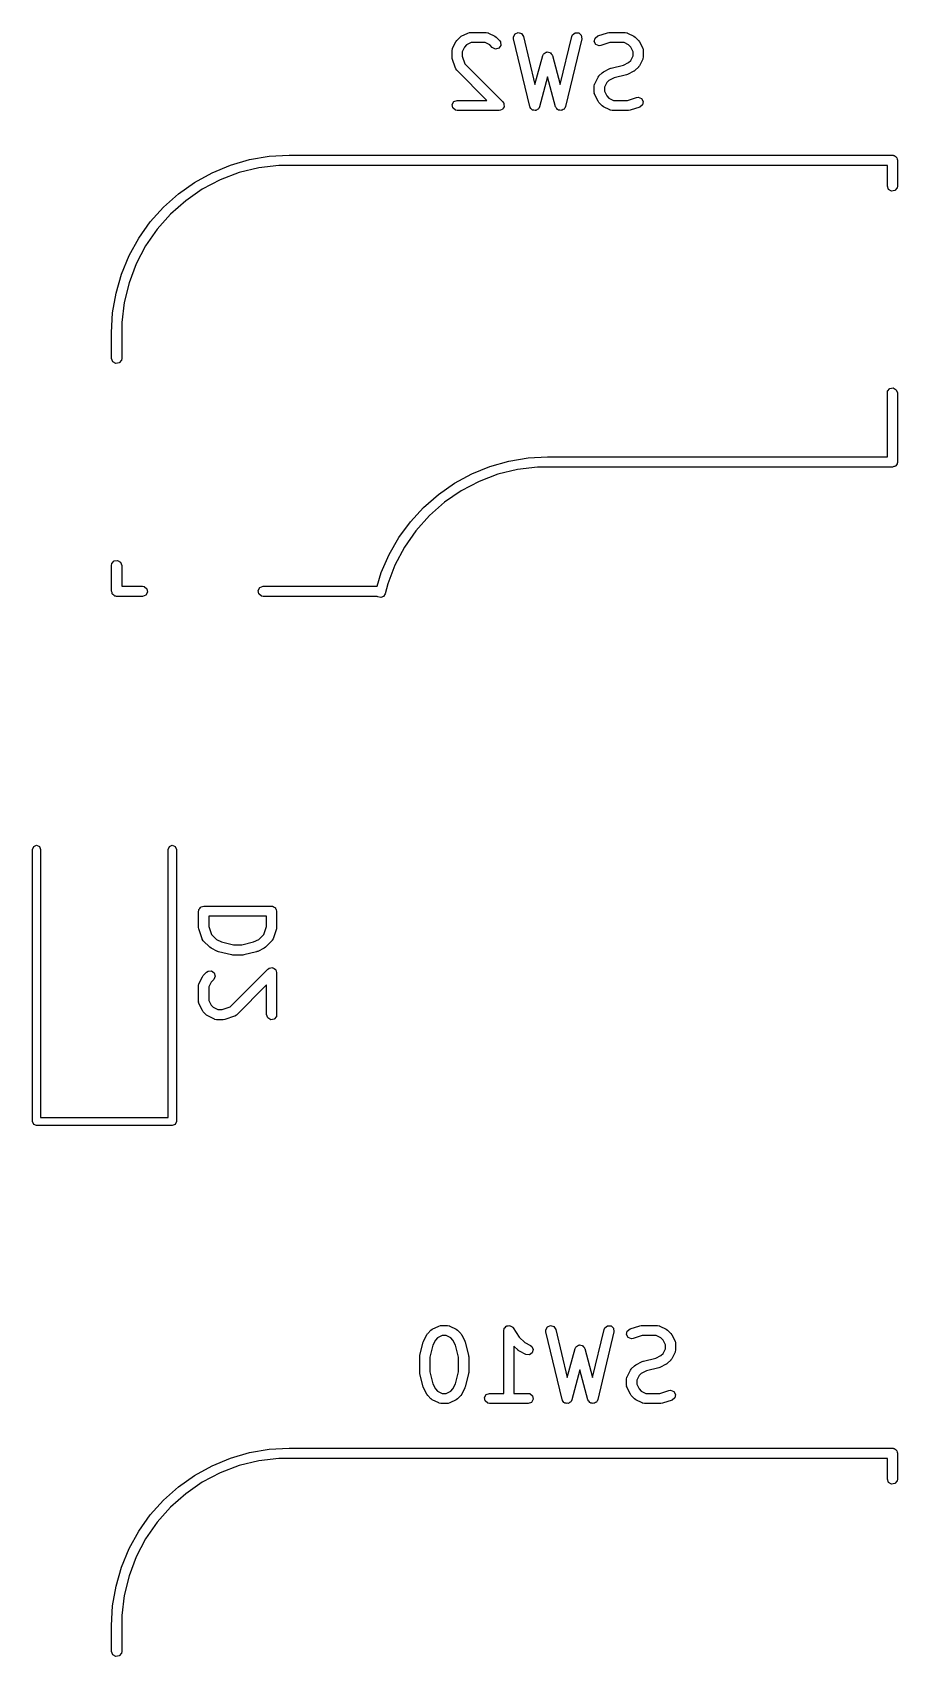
# Model space of a CAD drawing. Extents: x 32 to 254, y -135 to -26.
# Drawn here: x 60.27 to 73.02, y -49.58 to -25.66 of the extents above; entities that cross this region are included whole.
import ezdxf

# ---------------------------------------------------------------- set-up
doc = ezdxf.new("R2010")
doc.units = 0
doc.layers.add('BLACK', color=7, linetype='CONTINUOUS')

msp = doc.modelspace()

# ---------------------------------------------------------------- linework, layer by layer
at = {"layer": 'BLACK', "linetype": 'CONTINUOUS'}
for p, q in [((66.4621, -25.8896), (66.5097, -25.7943)), ((66.5097, -25.7943), (66.5231, -25.7763)), ((66.5231, -25.7763), (66.5238, -25.7748)), ((66.5238, -25.7748), (66.5714, -25.7272)), ((66.5714, -25.7272), (66.5897, -25.7143)), ((66.5897, -25.7143), (66.5909, -25.7132)), ((66.5909, -25.7132), (66.6861, -25.6655)), ((66.7373, -25.8076), (66.6688, -25.8419)), ((66.6861, -25.6655), (66.7111, -25.6581)), ((66.7111, -25.6581), (66.7154, -25.6592)), ((66.7154, -25.6592), (66.7196, -25.6576)), ((66.7196, -25.6576), (66.9577, -25.6576)), ((66.94, -25.8076), (66.7373, -25.8076)), ((67.0085, -25.8419), (66.94, -25.8076)), ((66.9577, -25.6576), (66.9834, -25.6621)), ((66.9834, -25.6621), (66.9868, -25.665)), ((66.9868, -25.665), (66.9913, -25.6655)), ((66.9913, -25.6655), (67.0865, -25.7132)), ((67.0865, -25.7132), (67.1045, -25.7265)), ((67.1045, -25.7265), (67.106, -25.7272)), ((67.106, -25.7272), (67.1536, -25.7748)), ((67.1536, -25.7748), (67.1686, -25.7962)), ((67.1686, -25.7962), (67.173, -25.8473)), ((67.3594, -25.724), (67.3824, -25.6781)), ((67.361, -25.75), (67.3594, -25.724)), ((67.5991, -26.75), (67.361, -25.75)), ((67.3824, -25.6781), (67.4295, -25.6578)), ((67.4295, -25.6578), (67.4787, -25.6724)), ((67.4787, -25.6724), (67.5069, -25.7152)), ((67.5069, -25.7152), (67.6761, -26.4261)), ((68.0489, -26.4261), (68.2181, -25.7152)), ((68.364, -25.75), (68.1259, -26.75)), ((68.2181, -25.7152), (68.2285, -25.6913)), ((68.2285, -25.6913), (68.2696, -25.6607)), ((68.2696, -25.6607), (68.3208, -25.6638)), ((68.3208, -25.6638), (68.3581, -25.699)), ((68.3581, -25.699), (68.364, -25.75)), ((68.5502, -25.7912), (68.5605, -25.741)), ((68.5746, -25.8364), (68.5502, -25.7912)), ((68.5605, -25.741), (68.6007, -25.7091)), ((68.6224, -25.8552), (68.5746, -25.8364)), ((68.6007, -25.7091), (68.7435, -25.6615)), ((68.7794, -25.8076), (68.6481, -25.8514)), ((68.7435, -25.6615), (68.7657, -25.6582)), ((68.7657, -25.6582), (68.7673, -25.6576)), ((68.7673, -25.6576), (69.0054, -25.6576)), ((68.9877, -25.8076), (68.7794, -25.8076)), ((69.0562, -25.8419), (68.9877, -25.8076)), ((69.0054, -25.6576), (69.031, -25.6621)), ((69.031, -25.6621), (69.0344, -25.665)), ((69.0344, -25.665), (69.0389, -25.6655)), ((69.0389, -25.6655), (69.1341, -25.7132)), ((69.1341, -25.7132), (69.1521, -25.7265)), ((69.1521, -25.7265), (69.1536, -25.7272)), ((69.1536, -25.7272), (69.2012, -25.7748)), ((69.2012, -25.7748), (69.2141, -25.7932)), ((69.2141, -25.7932), (69.2153, -25.7943)), ((69.2153, -25.7943), (69.2629, -25.8896)), ((66.4542, -25.9231), (66.4587, -25.8974)), ((66.4542, -26.0183), (66.4542, -25.9231)), ((66.4547, -26.0199), (66.4542, -26.0183)), ((66.458, -26.042), (66.4547, -26.0199)), ((66.5056, -26.1849), (66.458, -26.042)), ((66.4587, -25.8974), (66.4616, -25.894)), ((66.4616, -25.894), (66.4621, -25.8896)), ((66.6384, -25.8723), (66.6042, -25.9408)), ((66.6042, -25.9408), (66.6042, -26.0062)), ((66.6042, -26.0062), (66.6423, -26.1207)), ((66.6688, -25.8419), (66.6384, -25.8723)), ((67.0476, -25.8809), (67.0085, -25.8419)), ((67.0941, -25.9026), (67.0476, -25.8809)), ((67.1436, -25.8893), (67.0941, -25.9026)), ((67.173, -25.8473), (67.1436, -25.8893)), ((67.6761, -26.4261), (67.79, -25.999)), ((67.79, -25.999), (67.801, -25.9754)), ((67.801, -25.9754), (67.8066, -25.9714)), ((67.8066, -25.9714), (67.8095, -25.9652)), ((67.8095, -25.9652), (67.8271, -25.9571)), ((67.8271, -25.9571), (67.843, -25.9459)), ((67.843, -25.9459), (67.8498, -25.9465)), ((67.8498, -25.9465), (67.8561, -25.9436)), ((67.8561, -25.9436), (67.8748, -25.9487)), ((67.8748, -25.9487), (67.8941, -25.9503)), ((67.8941, -25.9503), (67.899, -25.9552)), ((67.899, -25.9552), (67.9056, -25.9569)), ((67.9056, -25.9569), (67.9167, -25.9728)), ((67.9167, -25.9728), (67.9304, -25.9866)), ((67.9304, -25.9866), (67.931, -25.9934)), ((67.931, -25.9934), (67.935, -25.999)), ((67.935, -25.999), (68.0489, -26.4261)), ((68.6481, -25.8514), (68.6224, -25.8552)), ((69.0866, -25.8723), (69.0562, -25.8419)), ((69.0562, -26.0996), (69.0866, -26.0691)), ((69.1208, -25.9408), (69.0866, -25.8723)), ((69.0866, -26.0691), (69.1208, -26.0006)), ((69.1208, -26.0006), (69.1208, -25.9408)), ((69.2629, -26.0519), (69.2153, -26.1471)), ((69.2629, -25.8896), (69.2703, -25.9145)), ((69.2634, -26.0474), (69.2629, -26.0519)), ((69.2663, -26.044), (69.2634, -26.0474)), ((69.2708, -26.0183), (69.2663, -26.044)), ((69.2703, -25.9145), (69.2693, -25.9189)), ((69.2693, -25.9189), (69.2708, -25.9231)), ((69.2708, -25.9231), (69.2708, -26.0183)), ((66.5084, -26.1884), (66.5056, -26.1849)), ((66.5088, -26.1929), (66.5084, -26.1884)), ((66.5238, -26.2142), (66.5088, -26.1929)), ((66.9671, -26.6576), (66.5238, -26.2142)), ((66.6423, -26.1207), (67.2012, -26.6796)), ((67.8625, -26.3094), (67.7445, -26.7519)), ((67.9805, -26.7519), (67.8625, -26.3094)), ((68.5573, -26.4134), (68.6049, -26.3181)), ((68.6049, -26.3181), (68.6183, -26.3001)), ((68.6183, -26.3001), (68.619, -26.2986)), ((68.619, -26.2986), (68.6666, -26.251)), ((68.6666, -26.251), (68.685, -26.2382)), ((68.685, -26.2382), (68.6861, -26.237)), ((68.6861, -26.237), (68.7813, -26.1893)), ((68.7813, -26.1893), (68.7937, -26.1857)), ((68.7937, -26.1857), (68.7967, -26.1837)), ((68.7967, -26.1837), (68.9792, -26.138)), ((69.0235, -26.2816), (68.8411, -26.3272)), ((68.9792, -26.138), (69.0562, -26.0996)), ((69.0265, -26.2796), (69.0235, -26.2816)), ((69.0389, -26.2759), (69.0265, -26.2796)), ((69.1341, -26.2283), (69.0389, -26.2759)), ((69.1353, -26.2271), (69.1341, -26.2283)), ((69.1536, -26.2142), (69.1353, -26.2271)), ((69.2012, -26.1666), (69.1536, -26.2142)), ((69.2019, -26.1651), (69.2012, -26.1666)), ((69.2153, -26.1471), (69.2019, -26.1651)), ((68.5494, -26.4469), (68.5539, -26.4213)), ((68.5494, -26.5421), (68.5494, -26.4469)), ((68.5509, -26.5464), (68.5494, -26.5421)), ((68.5499, -26.5507), (68.5509, -26.5464)), ((68.5573, -26.5757), (68.5499, -26.5507)), ((68.5539, -26.4213), (68.5568, -26.4178)), ((68.5568, -26.4178), (68.5573, -26.4134)), ((68.7337, -26.3961), (68.6994, -26.4646)), ((68.6994, -26.4646), (68.6994, -26.5244)), ((68.6994, -26.5244), (68.7337, -26.593)), ((68.7641, -26.3657), (68.7337, -26.3961)), ((68.8411, -26.3272), (68.7641, -26.3657)), ((66.4553, -26.7196), (66.481, -26.6752)), ((66.4642, -26.7701), (66.4553, -26.7196)), ((66.5035, -26.8031), (66.4642, -26.7701)), ((66.481, -26.6752), (66.5292, -26.6576)), ((66.5292, -26.6576), (66.9671, -26.6576)), ((67.1912, -26.7941), (67.1694, -26.7999)), ((67.1932, -26.7912), (67.1912, -26.7941)), ((67.1964, -26.7901), (67.1932, -26.7912)), ((67.2077, -26.7705), (67.1964, -26.7901)), ((67.2012, -26.6796), (67.2106, -26.693)), ((67.2207, -26.752), (67.2077, -26.7705)), ((67.2106, -26.693), (67.2132, -26.6951)), ((67.2132, -26.6951), (67.2135, -26.6971)), ((67.2135, -26.6971), (67.2162, -26.7009)), ((67.2162, -26.7009), (67.2182, -26.7234)), ((67.2182, -26.7234), (67.2221, -26.7456)), ((67.2221, -26.7456), (67.2204, -26.7486)), ((67.2204, -26.7486), (67.2207, -26.752)), ((67.6034, -26.7566), (67.5991, -26.75)), ((67.6041, -26.7644), (67.6034, -26.7566)), ((67.6171, -26.7774), (67.6041, -26.7644)), ((67.6273, -26.7928), (67.6171, -26.7774)), ((67.6348, -26.7951), (67.6273, -26.7928)), ((67.6404, -26.8006), (67.6348, -26.7951)), ((67.7066, -26.7944), (67.6915, -26.805)), ((67.7235, -26.7871), (67.7066, -26.7944)), ((67.7271, -26.7801), (67.7235, -26.7871)), ((67.7335, -26.7756), (67.7271, -26.7801)), ((67.7445, -26.7519), (67.7335, -26.7756)), ((67.985, -26.7584), (67.9805, -26.7519)), ((67.9859, -26.7662), (67.985, -26.7584)), ((67.9993, -26.7789), (67.9859, -26.7662)), ((68.0099, -26.794), (67.9993, -26.7789)), ((68.0175, -26.796), (68.0099, -26.794)), ((68.0232, -26.8015), (68.0175, -26.796)), ((68.0892, -26.7935), (68.0744, -26.8045)), ((68.1059, -26.7857), (68.0892, -26.7935)), ((68.1093, -26.7786), (68.1059, -26.7857)), ((68.1156, -26.7739), (68.1093, -26.7786)), ((68.1259, -26.75), (68.1156, -26.7739)), ((68.6049, -26.6709), (68.5573, -26.5757)), ((68.6061, -26.672), (68.6049, -26.6709)), ((68.619, -26.6904), (68.6061, -26.672)), ((68.6666, -26.738), (68.619, -26.6904)), ((68.6681, -26.7387), (68.6666, -26.738)), ((68.6861, -26.7521), (68.6681, -26.7387)), ((68.7813, -26.7997), (68.6861, -26.7521)), ((68.7337, -26.593), (68.7641, -26.6234)), ((68.7641, -26.6234), (68.8326, -26.6576)), ((68.8326, -26.6576), (69.0408, -26.6576)), ((69.0408, -26.6576), (69.1721, -26.6138)), ((69.2195, -26.7562), (69.0767, -26.8038)), ((69.1721, -26.6138), (69.1979, -26.61)), ((69.1979, -26.61), (69.2456, -26.6289)), ((69.2597, -26.7243), (69.2195, -26.7562)), ((69.2456, -26.6289), (69.27, -26.674)), ((69.27, -26.674), (69.2597, -26.7243)), ((66.5292, -26.8076), (66.5035, -26.8031)), ((67.1482, -26.8076), (66.5292, -26.8076)), ((67.1694, -26.7999), (67.1482, -26.8076)), ((67.6588, -26.8022), (67.6404, -26.8006)), ((67.6765, -26.8075), (67.6588, -26.8022)), ((67.6837, -26.8044), (67.6765, -26.8075)), ((67.6915, -26.805), (67.6837, -26.8044)), ((68.0416, -26.8025), (68.0232, -26.8015)), ((68.0594, -26.8073), (68.0416, -26.8025)), ((68.0666, -26.804), (68.0594, -26.8073)), ((68.0744, -26.8045), (68.0666, -26.804)), ((68.7858, -26.8002), (68.7813, -26.7997)), ((68.7892, -26.8031), (68.7858, -26.8002)), ((68.8149, -26.8076), (68.7892, -26.8031)), ((69.053, -26.8076), (68.8149, -26.8076)), ((69.0545, -26.8071), (69.053, -26.8076)), ((69.0767, -26.8038), (69.0545, -26.8071)), ((63.4706, -27.5306), (63.7597, -27.4814)), ((63.7597, -27.4814), (64.0525, -27.465)), ((64.0525, -27.465), (72.9425, -27.465)), ((72.9425, -27.465), (72.9522, -27.4667)), ((72.9522, -27.4667), (72.9555, -27.4661)), ((72.9555, -27.4661), (72.9584, -27.4678)), ((72.9584, -27.4678), (72.9682, -27.4695)), ((72.9682, -27.4695), (72.9831, -27.482)), ((72.9831, -27.482), (73, -27.4918)), ((73, -27.4918), (73.0023, -27.4981)), ((73.0023, -27.4981), (73.0075, -27.5025)), ((73.0075, -27.5025), (73.0108, -27.5217)), ((62.6612, -27.8658), (62.9179, -27.724)), ((62.9179, -27.724), (63.1888, -27.6117)), ((63.3178, -27.7223), (63.039, -27.8281)), ((63.1888, -27.6117), (63.4706, -27.5306)), ((63.6074, -27.6509), (63.3178, -27.7223)), ((63.9034, -27.615), (63.6074, -27.6509)), ((64.0525, -27.615), (63.9034, -27.615)), ((72.8675, -27.615), (64.0525, -27.615)), ((72.8675, -27.921), (72.8675, -27.615)), ((73.0108, -27.5217), (73.0175, -27.54)), ((73.0175, -27.54), (73.0175, -27.921)), ((62.4221, -28.0355), (62.6612, -27.8658)), ((62.7749, -27.9666), (62.5295, -28.136)), ((63.039, -27.8281), (62.7749, -27.9666)), ((72.885, -27.9692), (72.8675, -27.921)), ((72.9295, -27.9949), (72.885, -27.9692)), ((72.98, -27.986), (72.9295, -27.9949)), ((73.013, -27.9467), (72.98, -27.986)), ((73.0175, -27.921), (73.013, -27.9467)), ((62.008, -28.4496), (62.2034, -28.2309)), ((62.2034, -28.2309), (62.4221, -28.0355)), ((62.5295, -28.136), (62.3063, -28.3338)), ((61.8383, -28.6887), (62.008, -28.4496)), ((62.3063, -28.3338), (62.1085, -28.557)), ((61.6965, -28.9454), (61.8383, -28.6887)), ((62.1085, -28.557), (61.9391, -28.8024)), ((61.5842, -29.2163), (61.6965, -28.9454)), ((61.9391, -28.8024), (61.8006, -29.0665)), ((61.8006, -29.0665), (61.6948, -29.3453)), ((61.5031, -29.4981), (61.5842, -29.2163)), ((61.6948, -29.3453), (61.6234, -29.6349)), ((61.4539, -29.7872), (61.5031, -29.4981)), ((61.6234, -29.6349), (61.5875, -29.9309)), ((61.4375, -30.08), (61.4539, -29.7872)), ((61.4375, -30.461), (61.4375, -30.08)), ((61.5875, -29.9309), (61.5875, -30.08)), ((61.5875, -30.08), (61.5875, -30.461)), ((61.455, -30.5092), (61.4375, -30.461)), ((61.4995, -30.5349), (61.455, -30.5092)), ((61.55, -30.526), (61.4995, -30.5349)), ((61.583, -30.4867), (61.55, -30.526)), ((61.5875, -30.461), (61.583, -30.4867)), ((72.8675, -30.969), (72.872, -30.9433)), ((72.8675, -31.91), (72.8675, -30.969)), ((72.872, -30.9433), (72.905, -30.904)), ((72.905, -30.904), (72.9555, -30.8951)), ((72.9555, -30.8951), (73, -30.9208)), ((73, -30.9208), (73.0175, -30.969)), ((73.0175, -30.969), (73.0175, -31.985)), ((66.7441, -32.1612), (67.0115, -32.0523)), ((67.0115, -32.0523), (67.2894, -31.9736)), ((67.2894, -31.9736), (67.5742, -31.9259)), ((67.7138, -32.06), (67.4185, -32.0957)), ((67.5742, -31.9259), (67.8625, -31.91)), ((67.8625, -32.06), (67.7138, -32.06)), ((67.8625, -31.91), (67.8625, -31.91)), ((67.8625, -31.91), (72.8675, -31.91)), ((72.9425, -32.06), (67.8625, -32.06)), ((67.8625, -32.06), (67.8625, -32.06)), ((72.9608, -32.0533), (72.9425, -32.06)), ((72.98, -32.05), (72.9608, -32.0533)), ((72.9843, -32.0448), (72.98, -32.05)), ((72.9907, -32.0425), (72.9843, -32.0448)), ((73.0005, -32.0256), (72.9907, -32.0425)), ((73.013, -32.0107), (73.0005, -32.0256)), ((73.0147, -32.0009), (73.013, -32.0107)), ((73.0164, -31.998), (73.0147, -32.0009)), ((73.0175, -31.985), (73.0158, -31.9947)), ((73.0158, -31.9947), (73.0164, -31.998)), ((66.2532, -32.4638), (66.4903, -32.299)), ((66.4903, -32.299), (66.7441, -32.1612)), ((66.8514, -32.272), (66.5878, -32.4099)), ((67.1296, -32.1668), (66.8514, -32.272)), ((67.4185, -32.0957), (67.1296, -32.1668)), ((66.0357, -32.6539), (66.2532, -32.4638)), ((66.5878, -32.4099), (66.3427, -32.5785)), ((65.8406, -32.8667), (66.0357, -32.6539)), ((66.1197, -32.7754), (65.922, -32.9976)), ((66.3427, -32.5785), (66.1197, -32.7754)), ((65.6701, -33.0997), (65.8406, -32.8667)), ((65.922, -32.9976), (65.7524, -33.242)), ((65.5263, -33.3502), (65.6701, -33.0997)), ((65.7524, -33.242), (65.6135, -33.505)), ((61.4375, -33.509), (61.442, -33.4833)), ((61.442, -33.4833), (61.475, -33.444)), ((61.475, -33.444), (61.5255, -33.4351)), ((61.5255, -33.4351), (61.57, -33.4608)), ((61.57, -33.4608), (61.5875, -33.509)), ((65.411, -33.6149), (65.5263, -33.3502)), ((61.4375, -33.89), (61.4375, -33.509)), ((61.5875, -33.509), (61.5875, -33.815)), ((65.349, -33.815), (65.411, -33.6149)), ((65.6135, -33.505), (65.5072, -33.7829)), ((61.4442, -33.9083), (61.4375, -33.89)), ((61.4475, -33.9275), (61.4442, -33.9083)), ((61.4527, -33.9318), (61.4475, -33.9275)), ((61.455, -33.9382), (61.4527, -33.9318)), ((61.4719, -33.948), (61.455, -33.9382)), ((61.4868, -33.9605), (61.4719, -33.948)), ((61.4966, -33.9622), (61.4868, -33.9605)), ((61.4995, -33.9639), (61.4966, -33.9622)), ((61.5028, -33.9633), (61.4995, -33.9639)), ((61.5125, -33.965), (61.5028, -33.9633)), ((61.8935, -33.965), (61.5125, -33.965)), ((61.5875, -33.815), (61.8935, -33.815)), ((61.8935, -33.815), (61.9192, -33.8195)), ((61.9417, -33.9475), (61.8935, -33.965)), ((61.9192, -33.8195), (61.9585, -33.8525)), ((61.9674, -33.903), (61.9417, -33.9475)), ((61.9585, -33.8525), (61.9674, -33.903)), ((63.5976, -33.877), (63.6233, -33.8325)), ((63.6065, -33.9275), (63.5976, -33.877)), ((63.6458, -33.9605), (63.6065, -33.9275)), ((63.6233, -33.8325), (63.6715, -33.815)), ((63.6715, -33.965), (63.6458, -33.9605)), ((63.6715, -33.815), (65.349, -33.815)), ((65.3522, -33.965), (63.6715, -33.965)), ((65.3586, -33.9725), (65.3522, -33.965)), ((65.4035, -33.9838), (65.3586, -33.9725)), ((65.4465, -33.9664), (65.4035, -33.9838)), ((65.4711, -33.9271), (65.4465, -33.9664)), ((65.5072, -33.7829), (65.4711, -33.9271)), ((65.4711, -33.9271), (65.4711, -33.9271)), ((60.2725, -37.6925), (60.2901, -37.6501)), ((60.2725, -41.7025), (60.2725, -37.6925)), ((60.2901, -37.6501), (60.3325, -37.6325)), ((60.3325, -37.6325), (60.3749, -37.6501)), ((60.3749, -37.6501), (60.3925, -37.6925)), ((60.3925, -37.6925), (60.3925, -41.6425)), ((62.2725, -37.6925), (62.2901, -37.6501)), ((62.2725, -41.6425), (62.2725, -37.6925)), ((62.2901, -37.6501), (62.3325, -37.6325)), ((62.3325, -37.6325), (62.3749, -37.6501)), ((62.3749, -37.6501), (62.3925, -37.6925)), ((62.3925, -37.6925), (62.3925, -41.7025)), ((62.7201, -38.6044), (62.7218, -38.5947)), ((62.7201, -38.8425), (62.7201, -38.6044)), ((62.7213, -38.5914), (62.7229, -38.5885)), ((62.7218, -38.5947), (62.7213, -38.5914)), ((62.7229, -38.5885), (62.7246, -38.5788)), ((62.7246, -38.5788), (62.7372, -38.5638)), ((62.7372, -38.5638), (62.7469, -38.547)), ((62.7469, -38.547), (62.7533, -38.5446)), ((62.7533, -38.5446), (62.7576, -38.5395)), ((62.7576, -38.5395), (62.7768, -38.5361)), ((62.7768, -38.5361), (62.7951, -38.5294)), ((62.7951, -38.5294), (63.7951, -38.5294)), ((63.7201, -38.6794), (62.8701, -38.6794)), ((62.8701, -38.6794), (62.8701, -38.8303)), ((63.7201, -38.8303), (63.7201, -38.6794)), ((63.7951, -38.5294), (63.8049, -38.5311)), ((63.8049, -38.5311), (63.8081, -38.5305)), ((63.8081, -38.5305), (63.811, -38.5322)), ((63.811, -38.5322), (63.8208, -38.5339)), ((63.8208, -38.5339), (63.8357, -38.5465)), ((63.8357, -38.5465), (63.8526, -38.5562)), ((63.8526, -38.5562), (63.8549, -38.5626)), ((63.8549, -38.5626), (63.8601, -38.5669)), ((63.8601, -38.5669), (63.8635, -38.5861)), ((63.8635, -38.5861), (63.8701, -38.6044)), ((63.8701, -38.6044), (63.8701, -38.8425)), ((62.7207, -38.844), (62.7201, -38.8425)), ((62.724, -38.8662), (62.7207, -38.844)), ((62.7716, -39.0091), (62.724, -38.8662)), ((62.8701, -38.8303), (62.9083, -38.9448)), ((62.9083, -38.9448), (62.9824, -39.019)), ((63.6078, -39.019), (63.6819, -38.9448)), ((63.6819, -38.9448), (63.7201, -38.8303)), ((63.8663, -38.8662), (63.8187, -39.0091)), ((63.8701, -38.8425), (63.8662, -38.8646)), ((63.8662, -38.8646), (63.8663, -38.8662)), ((62.7744, -39.0126), (62.7716, -39.0091)), ((62.7748, -39.0171), (62.7744, -39.0126)), ((62.7897, -39.0384), (62.7748, -39.0171)), ((62.8849, -39.1336), (62.7897, -39.0384)), ((62.8864, -39.1343), (62.8849, -39.1336)), ((62.9044, -39.1477), (62.8864, -39.1343)), ((62.9997, -39.1953), (62.9044, -39.1477)), ((62.9824, -39.019), (63.0594, -39.0574)), ((63.0032, -39.1957), (62.9997, -39.1953)), ((63.015, -39.201), (63.0032, -39.1957)), ((63.2055, -39.2486), (63.015, -39.201)), ((63.0594, -39.0574), (63.2329, -39.1008)), ((63.2329, -39.1008), (63.3573, -39.1008)), ((63.3573, -39.1008), (63.5308, -39.0574)), ((63.5752, -39.201), (63.3847, -39.2486)), ((63.5308, -39.0574), (63.6078, -39.019)), ((63.5782, -39.199), (63.5752, -39.201)), ((63.5906, -39.1953), (63.5782, -39.199)), ((63.6858, -39.1477), (63.5906, -39.1953)), ((63.6869, -39.1465), (63.6858, -39.1477)), ((63.7053, -39.1336), (63.6869, -39.1465)), ((63.8005, -39.0384), (63.7053, -39.1336)), ((63.8024, -39.0343), (63.8005, -39.0384)), ((63.8062, -39.032), (63.8024, -39.0343)), ((63.8187, -39.0091), (63.8062, -39.032)), ((63.1832, -40.015), (63.7421, -39.4561)), ((63.2089, -39.2482), (63.2055, -39.2486)), ((63.2237, -39.2508), (63.2089, -39.2482)), ((63.3665, -39.2508), (63.2237, -39.2508)), ((63.3698, -39.2496), (63.3665, -39.2508)), ((63.3847, -39.2486), (63.3698, -39.2496)), ((63.7421, -39.4561), (63.7555, -39.4467)), ((63.7555, -39.4467), (63.7576, -39.4442)), ((63.7576, -39.4442), (63.7596, -39.4439)), ((63.7596, -39.4439), (63.7634, -39.4412)), ((63.7634, -39.4412), (63.7859, -39.4392)), ((63.7859, -39.4392), (63.8081, -39.4353)), ((63.8081, -39.4353), (63.8111, -39.437)), ((63.8111, -39.437), (63.8145, -39.4367)), ((63.8145, -39.4367), (63.833, -39.4497)), ((63.833, -39.4497), (63.8526, -39.461)), ((63.8526, -39.461), (63.8537, -39.4642)), ((63.8537, -39.4642), (63.8566, -39.4661)), ((63.8566, -39.4661), (63.8624, -39.488)), ((62.7201, -39.6996), (62.7246, -39.674)), ((62.7201, -39.9377), (62.7201, -39.6996)), ((62.7246, -39.674), (62.7275, -39.6706)), ((62.7275, -39.6706), (62.728, -39.6661)), ((62.728, -39.6661), (62.7757, -39.5709)), ((62.7757, -39.5709), (62.789, -39.5529)), ((62.789, -39.5529), (62.7897, -39.5514)), ((62.7897, -39.5514), (62.8373, -39.5038)), ((62.8373, -39.5038), (62.8587, -39.4888)), ((62.8587, -39.4888), (62.9098, -39.4843)), ((62.9044, -39.6488), (62.8701, -39.7173)), ((62.8701, -39.7173), (62.8701, -39.92)), ((62.9434, -39.6098), (62.9044, -39.6488)), ((62.9098, -39.4843), (62.9518, -39.5138)), ((62.9651, -39.5633), (62.9434, -39.6098)), ((62.9518, -39.5138), (62.9651, -39.5633)), ((63.7201, -39.6902), (63.2767, -40.1336)), ((63.7201, -40.1282), (63.7201, -39.6902)), ((63.8624, -39.488), (63.8701, -39.5092)), ((63.8701, -39.5092), (63.8701, -40.1282)), ((62.7217, -39.942), (62.7201, -39.9377)), ((62.7206, -39.9463), (62.7217, -39.942)), ((62.728, -39.9713), (62.7206, -39.9463)), ((62.8701, -39.92), (62.9044, -39.9885)), ((62.7757, -40.0665), (62.728, -39.9713)), ((62.7768, -40.0676), (62.7757, -40.0665)), ((62.7897, -40.086), (62.7768, -40.0676)), ((62.8373, -40.1336), (62.7897, -40.086)), ((62.8388, -40.1343), (62.8373, -40.1336)), ((62.8568, -40.1477), (62.8388, -40.1343)), ((62.9521, -40.1953), (62.8568, -40.1477)), ((62.9044, -39.9885), (62.9348, -40.019)), ((62.9348, -40.019), (63.0033, -40.0532)), ((62.9565, -40.1958), (62.9521, -40.1953)), ((62.9599, -40.1987), (62.9565, -40.1958)), ((63.0033, -40.0532), (63.0687, -40.0532)), ((63.0687, -40.0532), (63.1832, -40.015)), ((63.2474, -40.1517), (63.1045, -40.1994)), ((63.2509, -40.149), (63.2474, -40.1517)), ((63.2554, -40.1486), (63.2509, -40.149)), ((63.2767, -40.1336), (63.2554, -40.1486)), ((63.7377, -40.1764), (63.7201, -40.1282)), ((63.7821, -40.2021), (63.7377, -40.1764)), ((63.8326, -40.1932), (63.7821, -40.2021)), ((63.8656, -40.1539), (63.8326, -40.1932)), ((63.8701, -40.1282), (63.8656, -40.1539)), ((62.9856, -40.2032), (62.9599, -40.1987)), ((63.0808, -40.2032), (62.9856, -40.2032)), ((63.0824, -40.2027), (63.0808, -40.2032)), ((63.1045, -40.1994), (63.0824, -40.2027)), ((60.2901, -41.7449), (60.2725, -41.7025)), ((60.3325, -41.7625), (60.2901, -41.7449)), ((62.3325, -41.7625), (60.3325, -41.7625)), ((60.3925, -41.6425), (62.2725, -41.6425)), ((62.3749, -41.7449), (62.3325, -41.7625)), ((62.3925, -41.7025), (62.3749, -41.7449)), ((66.1623, -44.7632), (66.2575, -44.7155)), ((66.2575, -44.7155), (66.2825, -44.7081)), ((66.2825, -44.7081), (66.2869, -44.7092)), ((66.2869, -44.7092), (66.2911, -44.7076)), ((66.2911, -44.7076), (66.3863, -44.7076)), ((66.3863, -44.7076), (66.412, -44.7121)), ((66.412, -44.7121), (66.4154, -44.715)), ((66.4154, -44.715), (66.4198, -44.7155)), ((66.4198, -44.7155), (66.5151, -44.7632)), ((67.2238, -44.7494), (67.2396, -44.7343)), ((67.2396, -44.7343), (67.2536, -44.7177)), ((67.2536, -44.7177), (67.2578, -44.7169)), ((67.2578, -44.7169), (67.2609, -44.7139)), ((67.2609, -44.7139), (67.2827, -44.7125)), ((67.2827, -44.7125), (67.3041, -44.7088)), ((67.3041, -44.7088), (67.3078, -44.7109)), ((67.3078, -44.7109), (67.3121, -44.7106)), ((67.3121, -44.7106), (67.3297, -44.7235)), ((67.3297, -44.7235), (67.3485, -44.7344)), ((67.3485, -44.7344), (67.35, -44.7385)), ((67.35, -44.7385), (67.3535, -44.741)), ((67.3535, -44.741), (67.4446, -44.8777)), ((67.8356, -44.774), (67.8586, -44.7281)), ((67.8586, -44.7281), (67.9057, -44.7077)), ((67.9057, -44.7077), (67.9548, -44.7224)), ((67.9548, -44.7224), (67.9831, -44.7652)), ((68.6943, -44.7652), (68.7046, -44.7413)), ((68.7046, -44.7413), (68.7458, -44.7107)), ((68.7458, -44.7107), (68.797, -44.7138)), ((68.797, -44.7138), (68.8343, -44.749)), ((69.0769, -44.7591), (69.2197, -44.7115)), ((69.2197, -44.7115), (69.2419, -44.7082)), ((69.2419, -44.7082), (69.2435, -44.7076)), ((69.2435, -44.7076), (69.4815, -44.7076)), ((69.4815, -44.7076), (69.5072, -44.7121)), ((69.5072, -44.7121), (69.5106, -44.715)), ((69.5106, -44.715), (69.5151, -44.7155)), ((69.5151, -44.7155), (69.6103, -44.7632)), ((65.9802, -45.1454), (66.0278, -44.9549)), ((66.0278, -44.9549), (66.0331, -44.9431)), ((66.0331, -44.9431), (66.0335, -44.9396)), ((66.0335, -44.9396), (66.0811, -44.8443)), ((66.0811, -44.8443), (66.0945, -44.8263)), ((66.0945, -44.8263), (66.0952, -44.8248)), ((66.0952, -44.8248), (66.1428, -44.7772)), ((66.1428, -44.7772), (66.1612, -44.7643)), ((66.1612, -44.7643), (66.1623, -44.7632)), ((66.2099, -44.9223), (66.1714, -44.9993)), ((66.2403, -44.8919), (66.2099, -44.9223)), ((66.3088, -44.8576), (66.2403, -44.8919)), ((66.3686, -44.8576), (66.3088, -44.8576)), ((66.4371, -44.8919), (66.3686, -44.8576)), ((66.4675, -44.9223), (66.4371, -44.8919)), ((66.506, -44.9993), (66.4675, -44.9223)), ((66.5151, -44.7632), (66.5331, -44.7765)), ((66.5331, -44.7765), (66.5346, -44.7772)), ((66.5346, -44.7772), (66.5822, -44.8248)), ((66.5822, -44.8248), (66.5951, -44.8432)), ((66.5951, -44.8432), (66.5962, -44.8443)), ((66.5962, -44.8443), (66.6439, -44.9396)), ((66.6439, -44.9396), (66.6476, -44.952)), ((66.6476, -44.952), (66.6495, -44.9549)), ((66.6495, -44.9549), (66.6972, -45.1454)), ((67.2161, -44.7826), (67.2206, -44.757)), ((67.2161, -45.7076), (67.2161, -44.7826)), ((67.2206, -44.757), (67.2234, -44.7537)), ((67.2234, -44.7537), (67.2238, -44.7494)), ((67.4446, -44.8777), (67.526, -44.9591)), ((67.526, -44.9591), (67.6103, -45.0013)), ((67.8372, -44.8), (67.8356, -44.774)), ((68.0753, -45.8), (67.8372, -44.8)), ((67.9831, -44.7652), (68.1523, -45.4761)), ((68.525, -45.4761), (68.6943, -44.7652)), ((68.8402, -44.8), (68.6021, -45.8)), ((68.8343, -44.749), (68.8402, -44.8)), ((69.0264, -44.8412), (69.0367, -44.791)), ((69.0508, -44.8864), (69.0264, -44.8412)), ((69.0367, -44.791), (69.0769, -44.7591)), ((69.0985, -44.9052), (69.0508, -44.8864)), ((69.1243, -44.9014), (69.0985, -44.9052)), ((69.2556, -44.8576), (69.1243, -44.9014)), ((69.4638, -44.8576), (69.2556, -44.8576)), ((69.5324, -44.8919), (69.4638, -44.8576)), ((69.5628, -44.9223), (69.5324, -44.8919)), ((69.597, -44.9908), (69.5628, -44.9223)), ((69.6103, -44.7632), (69.6283, -44.7765)), ((69.6283, -44.7765), (69.6298, -44.7772)), ((69.6298, -44.7772), (69.6774, -44.8248)), ((69.6774, -44.8248), (69.6903, -44.8432)), ((69.6903, -44.8432), (69.6915, -44.8443)), ((69.6915, -44.8443), (69.7391, -44.9396)), ((69.7391, -44.9396), (69.7465, -44.9645)), ((69.7465, -44.9645), (69.7455, -44.9689)), ((69.7455, -44.9689), (69.747, -44.9731)), ((69.747, -44.9731), (69.747, -45.0683)), ((65.978, -45.1636), (65.9806, -45.1488)), ((65.978, -45.4017), (65.978, -45.1636)), ((65.9806, -45.1488), (65.9802, -45.1454)), ((66.1714, -44.9993), (66.128, -45.1728)), ((66.128, -45.1728), (66.128, -45.3924)), ((66.5494, -45.1728), (66.506, -44.9993)), ((66.5494, -45.3924), (66.5494, -45.1728)), ((66.6972, -45.1454), (66.6982, -45.1603)), ((66.6982, -45.1603), (66.6994, -45.1636)), ((66.6994, -45.1636), (66.6994, -45.4017)), ((67.4285, -45.0737), (67.3661, -45.0113)), ((67.3661, -45.0113), (67.3661, -45.7076)), ((67.43, -45.0744), (67.4285, -45.0737)), ((67.448, -45.0878), (67.43, -45.0744)), ((67.5432, -45.1354), (67.448, -45.0878)), ((67.5942, -45.1413), (67.5432, -45.1354)), ((67.637, -45.113), (67.5942, -45.1413)), ((67.6103, -45.0013), (67.6312, -45.0168)), ((67.6312, -45.0168), (67.6517, -45.0638)), ((67.6517, -45.0638), (67.637, -45.113)), ((68.1523, -45.4761), (68.2662, -45.049)), ((68.2662, -45.049), (68.2772, -45.0254)), ((68.2772, -45.0254), (68.2828, -45.0214)), ((68.2828, -45.0214), (68.2857, -45.0152)), ((68.2857, -45.0152), (68.3033, -45.0071)), ((68.3033, -45.0071), (68.3192, -44.9959)), ((68.3192, -44.9959), (68.326, -44.9965)), ((68.326, -44.9965), (68.3322, -44.9936)), ((68.3322, -44.9936), (68.351, -44.9987)), ((68.351, -44.9987), (68.3703, -45.0003)), ((68.3703, -45.0003), (68.3752, -45.0052)), ((68.3752, -45.0052), (68.3818, -45.0069)), ((68.3818, -45.0069), (68.3929, -45.0228)), ((68.3929, -45.0228), (68.4066, -45.0366)), ((68.4066, -45.0366), (68.4072, -45.0434)), ((68.4072, -45.0434), (68.4112, -45.049)), ((68.4112, -45.049), (68.525, -45.4761)), ((69.2729, -45.2337), (69.4554, -45.188)), ((69.4554, -45.188), (69.5324, -45.1496)), ((69.5324, -45.1496), (69.5628, -45.1191)), ((69.5628, -45.1191), (69.597, -45.0506)), ((69.597, -45.0506), (69.597, -44.9908)), ((69.6774, -45.2166), (69.6298, -45.2642)), ((69.6781, -45.2151), (69.6774, -45.2166)), ((69.6915, -45.1971), (69.6781, -45.2151)), ((69.7391, -45.1019), (69.6915, -45.1971)), ((69.7396, -45.0974), (69.7391, -45.1019)), ((69.7425, -45.094), (69.7396, -45.0974)), ((69.747, -45.0683), (69.7425, -45.094)), ((65.9792, -45.4049), (65.978, -45.4017)), ((65.9802, -45.4199), (65.9792, -45.4049)), ((66.0278, -45.6103), (65.9802, -45.4199)), ((66.128, -45.3924), (66.1714, -45.566)), ((66.506, -45.566), (66.5494, -45.3924)), ((66.6972, -45.4199), (66.6495, -45.6103)), ((66.6994, -45.4017), (66.6968, -45.4164)), ((66.6968, -45.4164), (66.6972, -45.4199)), ((68.3387, -45.3594), (68.2207, -45.8019)), ((68.4567, -45.8019), (68.3387, -45.3594)), ((69.0335, -45.4634), (69.0811, -45.3681)), ((69.0811, -45.3681), (69.0945, -45.3501)), ((69.0945, -45.3501), (69.0952, -45.3486)), ((69.0952, -45.3486), (69.1428, -45.301)), ((69.1428, -45.301), (69.1612, -45.2882)), ((69.1612, -45.2882), (69.1623, -45.287)), ((69.1623, -45.287), (69.2575, -45.2393)), ((69.2099, -45.4461), (69.1756, -45.5146)), ((69.2403, -45.4157), (69.2099, -45.4461)), ((69.3172, -45.3772), (69.2403, -45.4157)), ((69.2575, -45.2393), (69.2699, -45.2357)), ((69.2699, -45.2357), (69.2729, -45.2337)), ((69.4997, -45.3316), (69.3172, -45.3772)), ((69.5027, -45.3296), (69.4997, -45.3316)), ((69.5151, -45.3259), (69.5027, -45.3296)), ((69.6103, -45.2783), (69.5151, -45.3259)), ((69.6115, -45.2771), (69.6103, -45.2783)), ((69.6298, -45.2642), (69.6115, -45.2771)), ((66.0298, -45.6133), (66.0278, -45.6103)), ((66.0335, -45.6257), (66.0298, -45.6133)), ((66.0811, -45.7209), (66.0335, -45.6257)), ((66.1714, -45.566), (66.2099, -45.643)), ((66.2099, -45.643), (66.2403, -45.6734)), ((66.2403, -45.6734), (66.3088, -45.7076)), ((66.3686, -45.7076), (66.4371, -45.6734)), ((66.4371, -45.6734), (66.4675, -45.643)), ((66.4675, -45.643), (66.506, -45.566)), ((66.6439, -45.6257), (66.5962, -45.7209)), ((66.6443, -45.6222), (66.6439, -45.6257)), ((66.6495, -45.6103), (66.6443, -45.6222)), ((69.0256, -45.4969), (69.0301, -45.4713)), ((69.0256, -45.5921), (69.0256, -45.4969)), ((69.0271, -45.5964), (69.0256, -45.5921)), ((69.0261, -45.6007), (69.0271, -45.5964)), ((69.0335, -45.6257), (69.0261, -45.6007)), ((69.0301, -45.4713), (69.033, -45.4678)), ((69.033, -45.4678), (69.0335, -45.4634)), ((69.0811, -45.7209), (69.0335, -45.6257)), ((69.1756, -45.5146), (69.1756, -45.5744)), ((69.1756, -45.5744), (69.2099, -45.643)), ((69.2099, -45.643), (69.2403, -45.6734)), ((69.2403, -45.6734), (69.3088, -45.7076)), ((69.517, -45.7076), (69.6483, -45.6638)), ((69.6483, -45.6638), (69.6741, -45.66)), ((69.6741, -45.66), (69.7218, -45.6789)), ((69.7218, -45.6789), (69.7462, -45.724)), ((66.0823, -45.722), (66.0811, -45.7209)), ((66.0952, -45.7404), (66.0823, -45.722)), ((66.1428, -45.788), (66.0952, -45.7404)), ((66.1443, -45.7887), (66.1428, -45.788)), ((66.1623, -45.8021), (66.1443, -45.7887)), ((66.2575, -45.8497), (66.1623, -45.8021)), ((66.262, -45.8502), (66.2575, -45.8497)), ((66.2654, -45.8531), (66.262, -45.8502)), ((66.2911, -45.8576), (66.2654, -45.8531)), ((66.3863, -45.8576), (66.2911, -45.8576)), ((66.3088, -45.7076), (66.3686, -45.7076)), ((66.3905, -45.8561), (66.3863, -45.8576)), ((66.3949, -45.8571), (66.3905, -45.8561)), ((66.4198, -45.8497), (66.3949, -45.8571)), ((66.5151, -45.8021), (66.4198, -45.8497)), ((66.5162, -45.8009), (66.5151, -45.8021)), ((66.5346, -45.788), (66.5162, -45.8009)), ((66.5822, -45.7404), (66.5346, -45.788)), ((66.5829, -45.7389), (66.5822, -45.7404)), ((66.5962, -45.7209), (66.5829, -45.7389)), ((66.9315, -45.7696), (66.9571, -45.7252)), ((66.9404, -45.8201), (66.9315, -45.7696)), ((66.9797, -45.8531), (66.9404, -45.8201)), ((66.9571, -45.7252), (67.0054, -45.7076)), ((67.0054, -45.8576), (66.9797, -45.8531)), ((67.0054, -45.7076), (67.2161, -45.7076)), ((67.5768, -45.8576), (67.0054, -45.8576)), ((67.3661, -45.7076), (67.5768, -45.7076)), ((67.5768, -45.7076), (67.6024, -45.7121)), ((67.625, -45.8401), (67.5768, -45.8576)), ((67.6024, -45.7121), (67.6417, -45.7451)), ((67.6506, -45.7956), (67.625, -45.8401)), ((67.6417, -45.7451), (67.6506, -45.7956)), ((68.0796, -45.8066), (68.0753, -45.8)), ((68.0803, -45.8144), (68.0796, -45.8066)), ((68.0933, -45.8274), (68.0803, -45.8144)), ((68.1035, -45.8428), (68.0933, -45.8274)), ((68.111, -45.8451), (68.1035, -45.8428)), ((68.1166, -45.8506), (68.111, -45.8451)), ((68.135, -45.8522), (68.1166, -45.8506)), ((68.1527, -45.8575), (68.135, -45.8522)), ((68.1599, -45.8544), (68.1527, -45.8575)), ((68.1677, -45.855), (68.1599, -45.8544)), ((68.1828, -45.8444), (68.1677, -45.855)), ((68.1997, -45.8371), (68.1828, -45.8444)), ((68.2033, -45.8301), (68.1997, -45.8371)), ((68.2097, -45.8256), (68.2033, -45.8301)), ((68.2207, -45.8019), (68.2097, -45.8256)), ((68.4612, -45.8084), (68.4567, -45.8019)), ((68.4621, -45.8162), (68.4612, -45.8084)), ((68.4755, -45.8289), (68.4621, -45.8162)), ((68.4861, -45.844), (68.4755, -45.8289)), ((68.4937, -45.846), (68.4861, -45.844)), ((68.4994, -45.8515), (68.4937, -45.846)), ((68.5178, -45.8525), (68.4994, -45.8515)), ((68.5356, -45.8573), (68.5178, -45.8525)), ((68.5427, -45.854), (68.5356, -45.8573)), ((68.5506, -45.8545), (68.5427, -45.854)), ((68.5654, -45.8435), (68.5506, -45.8545)), ((68.5821, -45.8357), (68.5654, -45.8435)), ((68.5855, -45.8286), (68.5821, -45.8357)), ((68.5918, -45.8239), (68.5855, -45.8286)), ((68.6021, -45.8), (68.5918, -45.8239)), ((69.0823, -45.722), (69.0811, -45.7209)), ((69.0952, -45.7404), (69.0823, -45.722)), ((69.1428, -45.788), (69.0952, -45.7404)), ((69.1443, -45.7887), (69.1428, -45.788)), ((69.1623, -45.8021), (69.1443, -45.7887)), ((69.2575, -45.8497), (69.1623, -45.8021)), ((69.262, -45.8502), (69.2575, -45.8497)), ((69.2654, -45.8531), (69.262, -45.8502)), ((69.2911, -45.8576), (69.2654, -45.8531)), ((69.5292, -45.8576), (69.2911, -45.8576)), ((69.3088, -45.7076), (69.517, -45.7076)), ((69.5307, -45.8571), (69.5292, -45.8576)), ((69.5529, -45.8538), (69.5307, -45.8571)), ((69.6957, -45.8062), (69.5529, -45.8538)), ((69.7359, -45.7743), (69.6957, -45.8062)), ((69.7462, -45.724), (69.7359, -45.7743)), ((63.1888, -46.6617), (63.4706, -46.5806)), ((63.4706, -46.5806), (63.7597, -46.5314)), ((63.7597, -46.5314), (64.0525, -46.515)), ((64.0525, -46.515), (72.9425, -46.515)), ((72.9425, -46.515), (72.9522, -46.5167)), ((72.9522, -46.5167), (72.9555, -46.5161)), ((72.9555, -46.5161), (72.9584, -46.5178)), ((72.9584, -46.5178), (72.9682, -46.5195)), ((72.9682, -46.5195), (72.9831, -46.532)), ((72.9831, -46.532), (73, -46.5418)), ((73, -46.5418), (73.0023, -46.5481)), ((73.0023, -46.5481), (73.0075, -46.5525)), ((73.0075, -46.5525), (73.0108, -46.5717)), ((73.0108, -46.5717), (73.0175, -46.59)), ((73.0175, -46.59), (73.0175, -46.971)), ((62.6612, -46.9158), (62.9179, -46.774)), ((63.039, -46.8781), (62.7749, -47.0166)), ((62.9179, -46.774), (63.1888, -46.6617)), ((63.3178, -46.7723), (63.039, -46.8781)), ((63.6074, -46.7009), (63.3178, -46.7723)), ((63.9034, -46.665), (63.6074, -46.7009)), ((64.0525, -46.665), (63.9034, -46.665)), ((72.8675, -46.665), (64.0525, -46.665)), ((72.8675, -46.971), (72.8675, -46.665)), ((62.2034, -47.2809), (62.4221, -47.0855)), ((62.4221, -47.0855), (62.6612, -46.9158)), ((62.7749, -47.0166), (62.5295, -47.186)), ((72.885, -47.0192), (72.8675, -46.971)), ((72.9295, -47.0449), (72.885, -47.0192)), ((72.98, -47.036), (72.9295, -47.0449)), ((73.013, -46.9967), (72.98, -47.036)), ((73.0175, -46.971), (73.013, -46.9967)), ((62.008, -47.4996), (62.2034, -47.2809)), ((62.5295, -47.186), (62.3063, -47.3838)), ((61.8383, -47.7387), (62.008, -47.4996)), ((62.1085, -47.607), (61.9391, -47.8524)), ((62.3063, -47.3838), (62.1085, -47.607)), ((61.6965, -47.9954), (61.8383, -47.7387)), ((61.9391, -47.8524), (61.8006, -48.1165)), ((61.5842, -48.2663), (61.6965, -47.9954)), ((61.5031, -48.5481), (61.5842, -48.2663)), ((61.8006, -48.1165), (61.6948, -48.3953)), ((61.4539, -48.8372), (61.5031, -48.5481)), ((61.6948, -48.3953), (61.6234, -48.6849)), ((61.6234, -48.6849), (61.5875, -48.9809)), ((61.4375, -49.13), (61.4539, -48.8372)), ((61.5875, -48.9809), (61.5875, -49.13)), ((61.4375, -49.511), (61.4375, -49.13)), ((61.4375, -49.13), (61.4375, -49.13)), ((61.5875, -49.13), (61.5875, -49.511)), ((61.455, -49.5592), (61.4375, -49.511)), ((61.5875, -49.511), (61.583, -49.5367)), ((61.4995, -49.5849), (61.455, -49.5592)), ((61.55, -49.576), (61.4995, -49.5849)), ((61.583, -49.5367), (61.55, -49.576))]:
    msp.add_line(p, q, dxfattribs=at)

doc.saveas('drawing.dxf')
